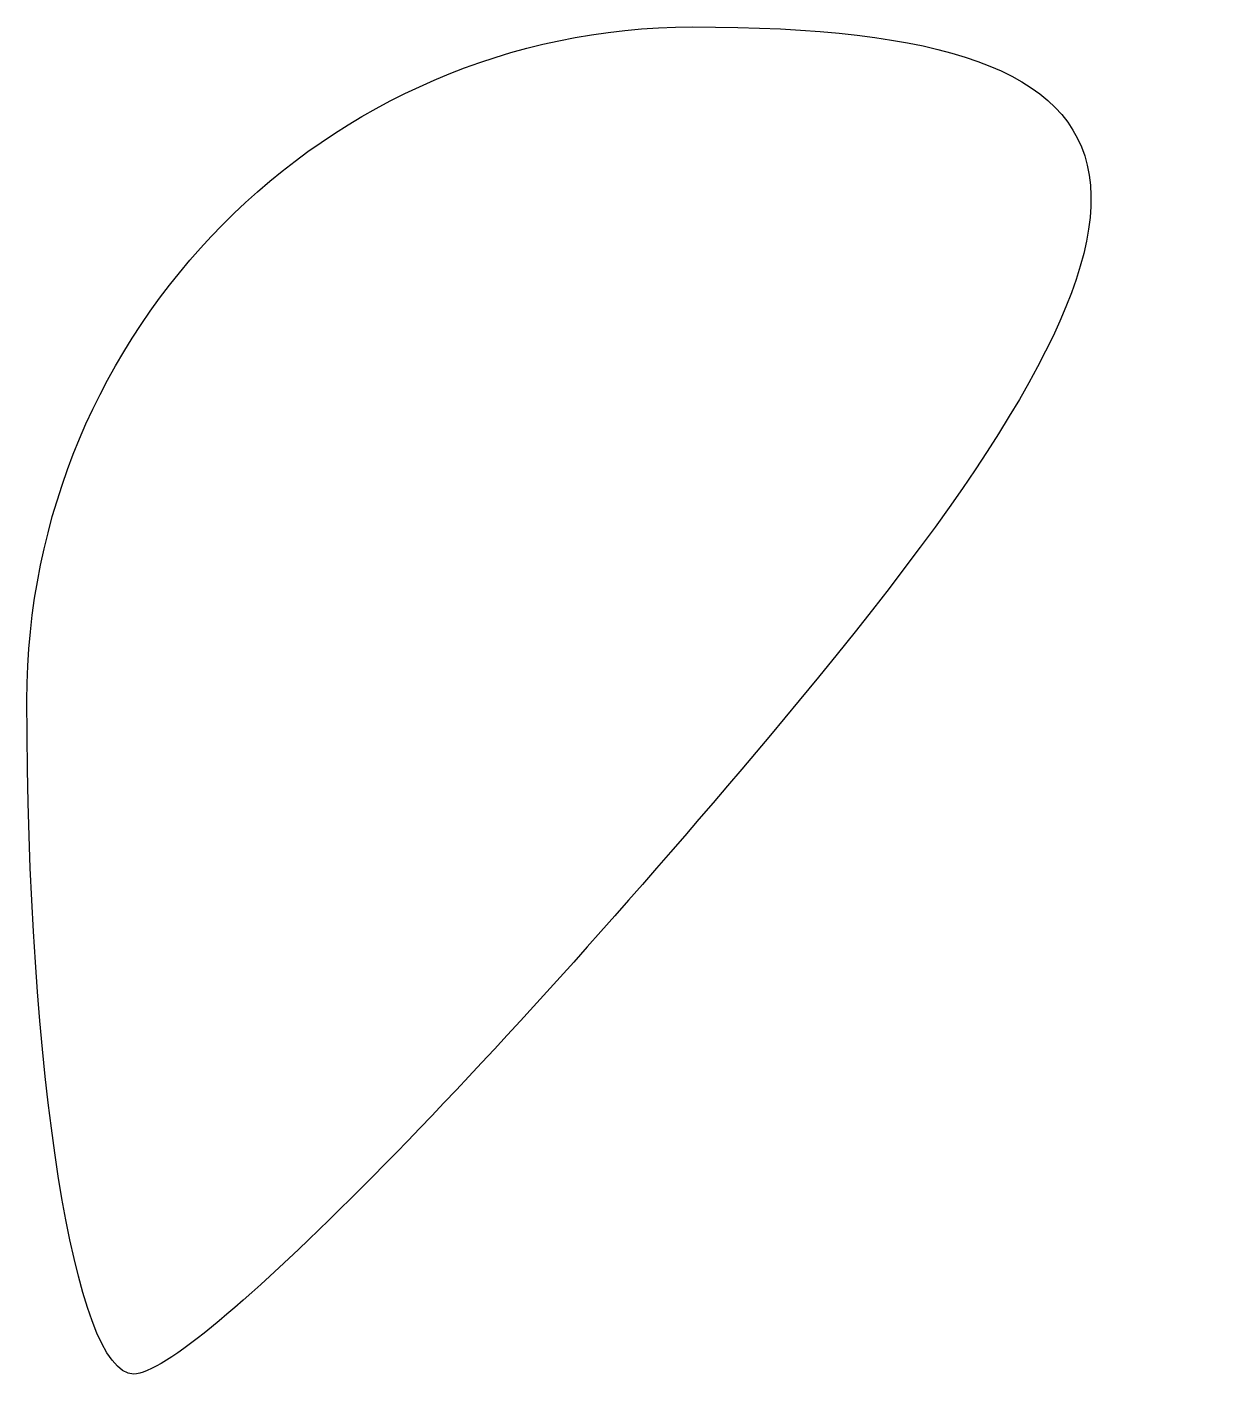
# Model space of a CAD drawing. Extents: x -35 to 218, y 6 to 101.
# Drawn here: x 193.0538 to 193.2297, y 45.0488 to 45.2479 of the extents above.
import ezdxf

# ---------------------------------------------------------------- set-up
doc = ezdxf.new("R2010")
doc.units = 0
doc.layers.get('0').update_dxf_attribs({"linetype": 'CONTINUOUS'})

msp = doc.modelspace()

# ---------------------------------------------------------------- linework, layer by layer
at = {"color": 7}
msp.add_line((193.053835, 45.148362), (193.053835, 45.148362), dxfattribs=at)
for points in [[(193.053835, 45.148362), (193.053835, 45.203121), (193.098104, 45.247924), (193.152212, 45.247924)], [(193.152212, 45.247924), (193.225725, 45.247924), (193.229704, 45.22275), (193.16796, 45.148362)], [(193.069583, 45.048799), (193.060918, 45.048799), (193.053835, 45.093602), (193.053835, 45.148362)], [(193.16796, 45.148362), (193.122513, 45.093602), (193.078244, 45.048799), (193.069583, 45.048799)]]:
    msp.add_open_spline(points, degree=3, dxfattribs=at)

doc.saveas('drawing.dxf')
